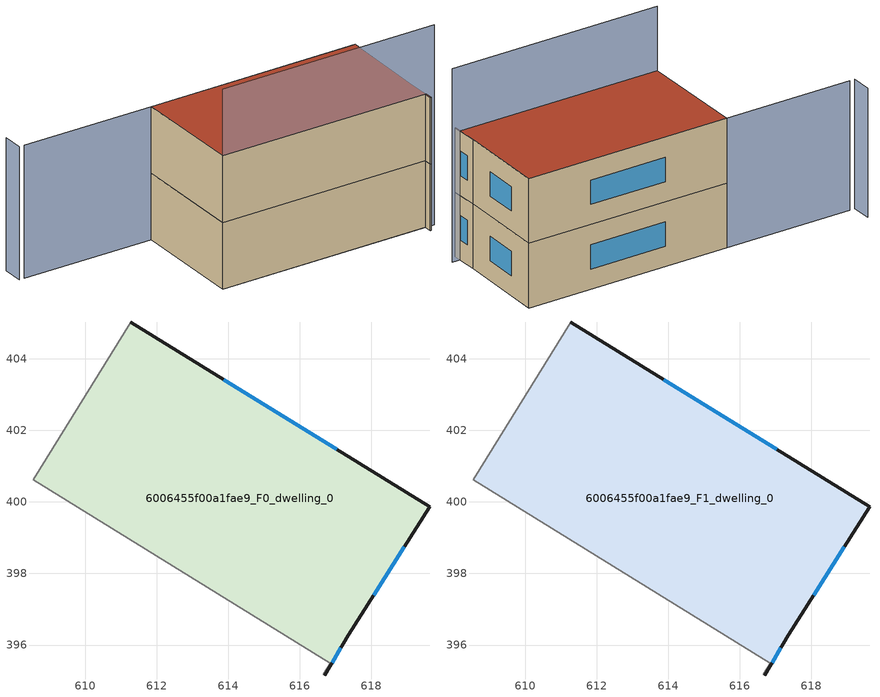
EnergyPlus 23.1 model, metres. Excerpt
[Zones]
6006455f00a1fae9_F0_dwelling_0
 floor ground (EU_floor_Construction): 619.63,399.86 617.35,396.27 616.7,395.16 616.66,395.19 616.85,395.49 608.55,400.62 611.28,405.02 z0
 wall outside (EU_wall_Construction): 616.7,395.16 617.35,396.27 619.63,399.86 611.28,405.02 z0:3
 wall adiabatic (EU_wall_Construction): 611.28,405.02 608.55,400.62 616.85,395.49 616.66,395.19 616.7,395.16 z0:3
 window (EU_Window_Construction): 617.02,401.47 613.88,403.41 / 618.06,397.39 618.92,398.74 / 616.9,395.51 617.15,395.92 z0.93:2.07
6006455f00a1fae9_F1_dwelling_0
 floor to 6006455f00a1fae9_F0_dwelling_0 (EU_floor_Construction): 619.63,399.86 617.35,396.27 616.7,395.16 616.66,395.19 616.85,395.49 608.55,400.62 611.27,405.02 z3
 wall outside (EU_wall_Construction): 616.7,395.16 617.35,396.27 619.63,399.86 611.28,405.02 z3:6
 wall adiabatic (EU_wall_Construction): 611.28,405.02 608.55,400.62 616.85,395.49 616.66,395.19 616.7,395.16 z3:6
 window (EU_Window_Construction): 617.02,401.47 613.88,403.41 / 618.06,397.39 618.92,398.74 / 616.9,395.51 617.15,395.92 z3.93:5.07
 roof outside (EU_roof_Construction): 617.35,396.27 619.63,399.86 611.28,405.02 608.55,400.62 616.85,395.49 616.66,395.19 616.7,395.16 z6
shading: 608.55,400.62 617.2,395.27 z0:9; 606.09,408.23 611.28,405.02 / 606.38,409.18 605.88,408.36 z0:6
[Building]
EU S2 Campaign: North Axis=0; Terrain=City; Solar Distribution=FullExterior
[Site:Location]
Montreal-Trudeau.Intl.AP: Latitude=45.4667; Longitude=-73.75; Time Zone=-5; Elevation=36
[SizingPeriod:WeatherFileDays]
AnnualSizingPeriod: Begin Month=1; Begin Day of Month=1; End Month=12; End Day of Month=31; Day of Week for Start Day=Monday; Use Weather File Daylight Saving Period=No; Use Weather File Rain and Snow Indicators=No
[MATERIAL]
EU_InternalMass_Material: Roughness=MediumRough; Thickness=0.1; Conductivity=1; Density=1800; Specific Heat=900; Thermal Absorptance=0.9; Solar Absorptance=0.7; Visible Absorptance=0.7
[MATERIAL:NOMASS] Roughness=MediumRough; Thermal Absorptance=0.9; Solar Absorptance=0.7; Visible Absorptance=0.7
Name | Thermal Resistance
EU_wall_NoMass; EU_floor_NoMass | 1.36485
EU_roof_NoMass | 2.55992
[WINDOWMATERIAL:SIMPLEGLAZINGSYSTEM]
EU_Window_SimpleGlazing: UFactor=3.92339; Solar Heat Gain Coefficient=0.8; Visible Transmittance=0.8
[CONSTRUCTION]
EU_wall_Construction: EU_wall_NoMass
EU_roof_Construction: EU_roof_NoMass
EU_floor_Construction: EU_floor_NoMass
EU_Window_Construction: EU_Window_SimpleGlazing
EU_InternalMass_Construction: EU_InternalMass_Material
[ZONE] Type=1; Multiplier=1; Ceiling Height=autocalculate; Floor Area=autocalculate; Part of Total Floor Area=Yes
Name | Volume
6006455f00a1fae9_F0_dwelling_0 | 152.166
6006455f00a1fae9_F1_dwelling_0 | 152.167
[INTERNALMASS] Construction=EU_InternalMass_Construction; Surface Area=50.7218
Name | Zone or ZoneList
6006455f00a1fae9_F0_dwelling_0_EU_InternalMass | 6006455f00a1fae9_F0_dwelling_0
6006455f00a1fae9_F1_dwelling_0_EU_InternalMass | 6006455f00a1fae9_F1_dwelling_0
[OTHEREQUIPMENT] Fuel Type=Electricity; Design Level Calculation Method=Watts/Area; Power per Zone Floor Area=1; Fraction Latent=0; Fraction Radiant=0; Fraction Lost=0; Carbon Dioxide Generation Rate=0; EndUse Subcategory=EU_Step8_InternalGains
Name | Zone or ZoneList or Space or SpaceList | Schedule
EU_Step8_InternalGain_6006455f00a1fae9_F0_dwelling_0_f000 | 6006455f00a1fae9_F0_dwelling_0 | EU_Step8_GainSchedule_6006455f00a1fae9_F0_dwelling_0_f000
EU_Step8_InternalGain_6006455f00a1fae9_F1_dwelling_0_f000 | 6006455f00a1fae9_F1_dwelling_0 | EU_Step8_GainSchedule_6006455f00a1fae9_F1_dwelling_0_f000
[ZONEVENTILATION:DESIGNFLOWRATE] Schedule=EU_AlwaysOn; Design Flow Rate Calculation Method=AirChanges/Hour; Air Changes per Hour=0.860309; Ventilation Type=Natural; Fan Pressure Rise=0; Fan Total Efficiency=1; Constant Term Coefficient=1; Temperature Term Coefficient=0; Velocity Term Coefficient=0; Velocity Squared Term Coefficient=0; Minimum Indoor Temperature=-100; Maximum Indoor Temperature=100; Delta Temperature=-100; Minimum Outdoor Temperature=-100; Maximum Outdoor Temperature=100; Maximum Wind Speed=40
Name | Zone or ZoneList or Space or SpaceList
EU_ConstantAir_6006455f00a1fae9_F0_dwelling_0 | 6006455f00a1fae9_F0_dwelling_0
EU_ConstantAir_6006455f00a1fae9_F1_dwelling_0 | 6006455f00a1fae9_F1_dwelling_0
[HVACTEMPLATE:THERMOSTAT] Constant Heating Setpoint=20; Constant Cooling Setpoint=50
EU_HeatOnly_6006455f00a1fae9_F0_dwelling_0; EU_HeatOnly_6006455f00a1fae9_F1_dwelling_0
[HVACTEMPLATE:ZONE:IDEALLOADSAIRSYSTEM] System Availability Schedule=EU_AlwaysOn; Maximum Heating Supply Air Temperature=50; Minimum Cooling Supply Air Temperature=13; Maximum Heating Supply Air Humidity Ratio=0.0156; Minimum Cooling Supply Air Humidity Ratio=0.0077; Heating Limit=NoLimit; Cooling Limit=NoLimit; Heating Availability Schedule=EU_AlwaysOn; Cooling Availability Schedule=EU_CoolingOff; Dehumidification Control Type=ConstantSensibleHeatRatio; Cooling Sensible Heat Ratio=0.7; Dehumidification Setpoint=60; Humidification Control Type=None; Humidification Setpoint=30; Outdoor Air Method=None; Outdoor Air Flow Rate per Person=0.00944; Outdoor Air Flow Rate per Zone Floor Area=0; Outdoor Air Flow Rate per Zone=0; Demand Controlled Ventilation Type=None; Outdoor Air Economizer Type=NoEconomizer; Heat Recovery Type=None; Sensible Heat Recovery Effectiveness=0.7; Latent Heat Recovery Effectiveness=0.65
Name | Template Thermostat
6006455f00a1fae9_F0_dwelling_0 | EU_HeatOnly_6006455f00a1fae9_F0_dwelling_0
6006455f00a1fae9_F1_dwelling_0 | EU_HeatOnly_6006455f00a1fae9_F1_dwelling_0
[SIZING:ZONE] Zone Cooling Design Supply Air Temperature Input Method=SupplyAirTemperature; Zone Cooling Design Supply Air Temperature=13; Zone Heating Design Supply Air Temperature Input Method=SupplyAirTemperature; Zone Heating Design Supply Air Temperature=50; Zone Cooling Design Supply Air Humidity Ratio=0.008; Zone Heating Design Supply Air Humidity Ratio=0.008; Cooling Design Air Flow Method=DesignDay; Cooling Design Air Flow Rate=0; Cooling Minimum Air Flow per Zone Floor Area=0.000762; Cooling Minimum Air Flow=0; Cooling Minimum Air Flow Fraction=0.2; Heating Design Air Flow Method=DesignDay; Heating Design Air Flow Rate=0; Heating Maximum Air Flow per Zone Floor Area=0.002032; Heating Maximum Air Flow=0.141576; Heating Maximum Air Flow Fraction=0.3; Account for Dedicated Outdoor Air System=No; Dedicated Outdoor Air System Control Strategy=NeutralSupplyAir; Dedicated Outdoor Air Low Setpoint Temperature for Design=autosize; Dedicated Outdoor Air High Setpoint Temperature for Design=autosize; Zone Load Sizing Method=Sensible Load Only No Latent Load; Zone Latent Cooling Design Supply Air Humidity Ratio Input Method=HumidityRatioDifference; Zone Cooling Design Supply Air Humidity Ratio Difference=0.005; Zone Latent Heating Design Supply Air Humidity Ratio Input Method=HumidityRatioDifference; Zone Humidification Design Supply Air Humidity Ratio Difference=0.005
6006455f00a1fae9_F0_dwelling_0; 6006455f00a1fae9_F1_dwelling_0
[SCHEDULE:CONSTANT]
Name | Hourly Value
EU_AlwaysOn | 1
EU_CoolingOff | 0
[SCHEDULE:FILE] Column Number=1; Rows to Skip at Top=0; Number of Hours of Data=8760; Column Separator=Comma; Interpolate to Timestep=No; Minutes per Item=60; Adjust Schedule for Daylight Savings=Yes
Name | File
EU_Step8_GainSchedule_6006455f00a1fae9_F0_dwelling_0_f000 | ../../schedules/6006455f00a1fae9/6006455f00a1fae9_F0_dwelling_0_f000_gain.csv
EU_Step8_GainSchedule_6006455f00a1fae9_F1_dwelling_0_f000 | ../../schedules/6006455f00a1fae9/6006455f00a1fae9_F1_dwelling_0_f000_gain.csv
